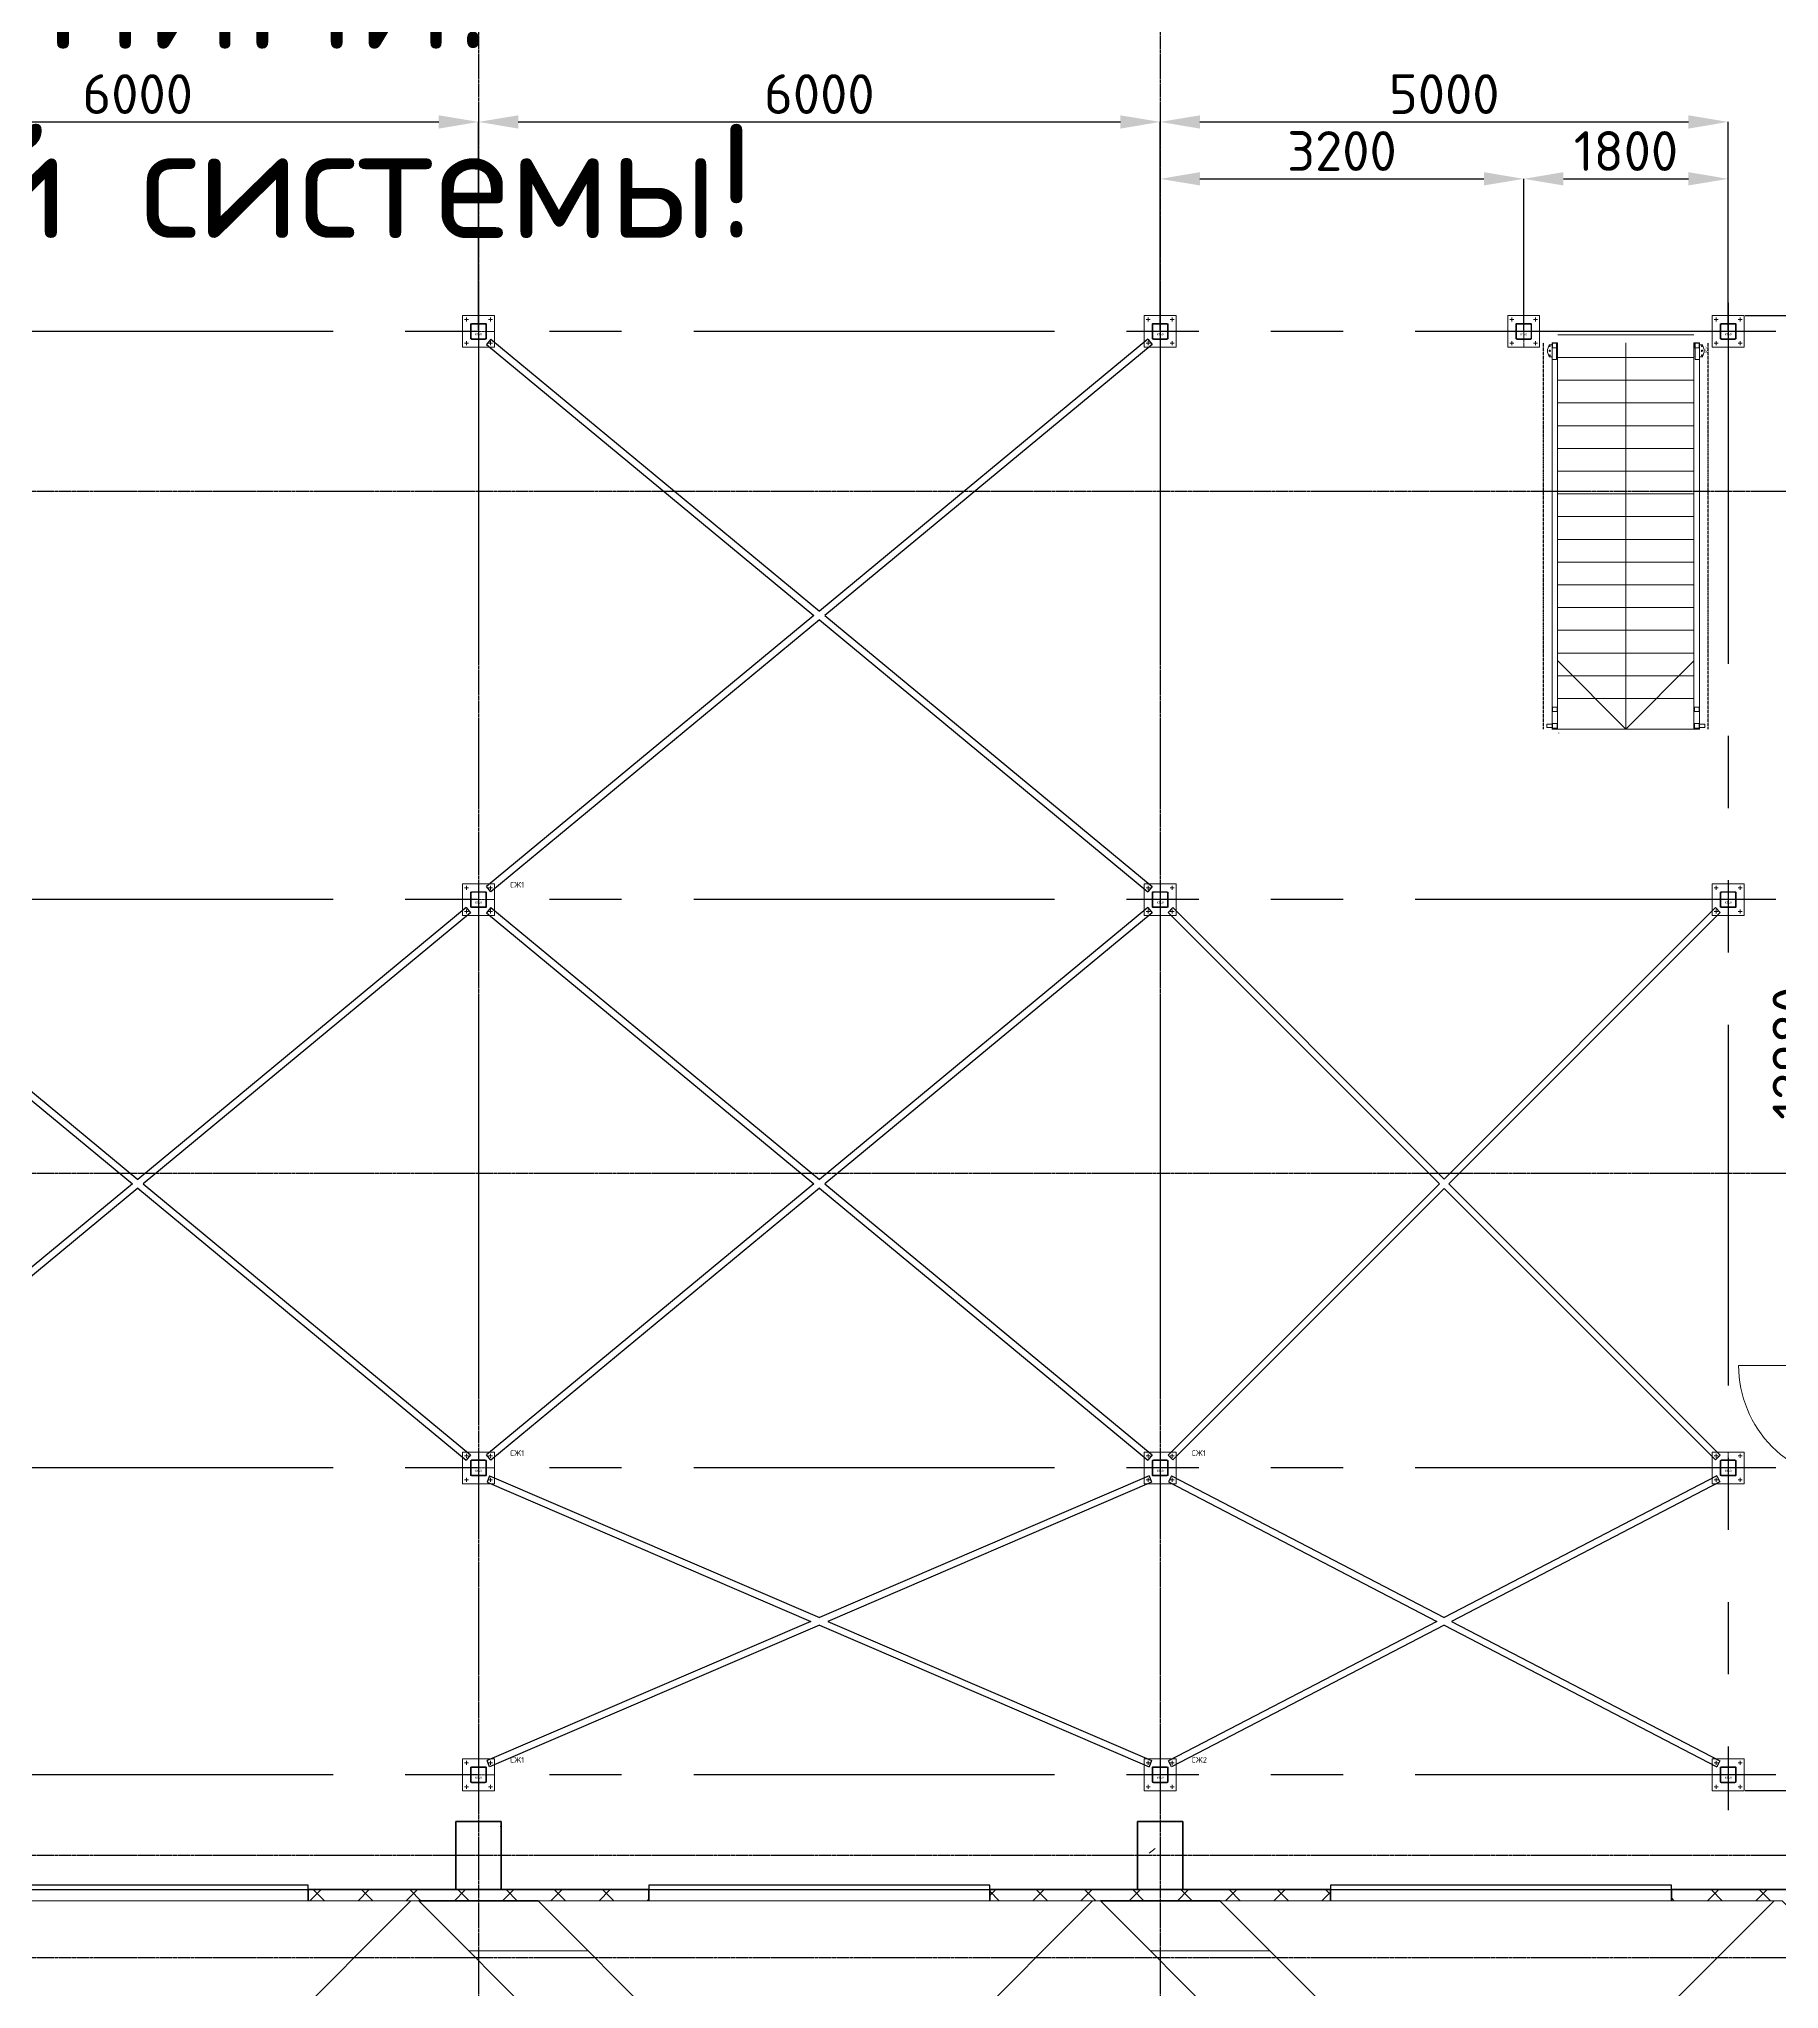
# Model space of a CAD drawing. Header units: millimetres. Extents: x 2140 to 223837, y 2113 to 170313.
# Drawn here: x 90293 to 105609, y 34583 to 51740 of the extents above; entities that cross this region are included whole.
import ezdxf
from ezdxf.enums import TextEntityAlignment as Align

# ---------------------------------------------------------------- set-up
doc = ezdxf.new("R2010")
doc.units = ezdxf.units.MM
for name, pattern in [('ADSK_Штриховая_ш3 п1_5', [4.5, 3, -1.5]), ('DASHDOT_axis', [24, 20, -1.5, 1, -1.5]), ('PHANTOM', [12.7, 6.35, -1.27, 1.27, -1.27, 1.27, -1.27]), ('Линия сетки', [22.225, 12.7, -3.175, 3.175, -3.175])]:
    doc.linetypes.add(name, pattern=pattern)
for name, color, linetype in [('0_ANNOT_Dimensions', 7, 'Continuous'), ('43.СЖ', 152, 'Continuous'), ('Сетка def', 7, 'Continuous'), ('Стены', 7, 'Continuous')]:
    doc.layers.add(name, color=color, linetype=linetype)
for name, color, linetype, lineweight in [('40.Колонны', 7, 'Continuous', 20), ('47.Лестница', 154, 'Continuous', 15), ('A-DOOR', 7, 'Continuous', 18), ('Q-SPCQ', 7, 'Continuous', 18), ('S-COLS', 7, 'Continuous', 18)]:
    doc.layers.add(name, color=color, linetype=linetype, lineweight=lineweight)
doc.styles.add('GOST', font='isocpeur.ttf')
doc.styles.get("Standard").update_dxf_attribs({"font": 'isocpeur.ttf'})
doc.dimstyles.new('100', dxfattribs={"dimtxt": 100, "dimasz": 100, "dimexe": 1, "dimexo": 10, "dimgap": 40, "dimtad": 1, "dimdec": 0, "dimzin": 0, "dimdsep": 46, "dimtxsty": 'Standard', "dimcen": 0.09, "dimadec": 0, "dimazin": 0, "dimtfac": 1, "dimtdec": 0, "dimtofl": 0, "dimtmove": 0, "dimatfit": 3, "dimfxl": 1, "dimtolj": 1, "dimtzin": 0, "dimarcsym": 0})
doc.dimstyles.new('350', dxfattribs={"dimtxt": 350, "dimasz": 350, "dimexe": 1, "dimexo": 10, "dimgap": 70, "dimtad": 1, "dimdec": 0, "dimzin": 0, "dimdsep": 46, "dimtxsty": 'Standard', "dimcen": 0.09, "dimadec": 0, "dimazin": 0, "dimtfac": 1, "dimtdec": 0, "dimtofl": 0, "dimtmove": 0, "dimatfit": 3, "dimfxl": 1, "dimtolj": 1, "dimtzin": 0, "dimarcsym": 0})
doc.dimstyles.new('350 (цвет)', dxfattribs={"dimtxt": 350, "dimasz": 350, "dimexe": 1, "dimexo": 10, "dimgap": -70, "dimtad": 1, "dimdec": 0, "dimzin": 0, "dimdsep": 46, "dimtxsty": 'Standard', "dimcen": 0.09, "dimadec": 0, "dimazin": 0, "dimtfac": 1, "dimtdec": 0, "dimtofl": 0, "dimtmove": 0, "dimatfit": 3, "dimfxl": 1, "dimtfill": 2, "dimtfillclr": 2, "dimtolj": 1, "dimtzin": 0, "dimarcsym": 0})
doc.dimstyles.new('Блоки мезонина', dxfattribs={"dimtxt": 10, "dimasz": 0.18, "dimexe": 0.18, "dimexo": 0.0625, "dimgap": 0.09, "dimtad": 0, "dimdec": 0, "dimzin": 0, "dimdsep": 46, "dimtxsty": 'GOST', "dimblk": 'NONE', "dimcen": 0.09, "dimse1": 1, "dimse2": 1, "dimsd1": 1, "dimsd2": 1, "dimadec": 0, "dimazin": 0, "dimtfac": 1, "dimtdec": 0, "dimtofl": 0, "dimtmove": 0, "dimatfit": 3, "dimldrblk": 'NONE', "dimfxl": 1, "dimtolj": 1, "dimtzin": 0, "dimarcsym": 0})
pattern_1 = [(45, (61770, 82517.75), (-502.894, 502.894), []), (45, (61770, 83279.75), (-502.894, 502.894), [])]

# ---------------------------------------------------------------- blocks, each defined once
blk = doc.blocks.new('Сборный железобетон-Колонна 1 - 600x400-V80-В_АР_ПЭ_01 Этаж')
at = {"layer": 'S-COLS', "lineweight": 9}
h = blk.add_hatch(dxfattribs=at)
h.set_pattern_fill('FP_81', color=256, style=0, pattern_type=2)
h.set_pattern_definition([(320, (48847.8, 30276.9), (-127.512, -1457.472), [152.4, -1676.4]), (265, (48847.8, 30276.9), (1528.454, 281.942), [121.92, -1341.12]), (10.451, (48837.2, 30155.4), (1400.933, -1175.54), [129.52, -1424.72]), (316.184, (49254.2, 30276.9), (-336.34, -2168.63), [228.6, -2514.6]), (6.636, (49226.2, 30096.2), (1979.42, -1899.22), [194.28, -2137.08]), (261.184, (49254.2, 30277), (1979.4, -1899.24), [182.88, -2011.68]), (291, (49152.6, 30073.7), (-818.121, -1212.915), [152.4, -1676.4]), (236, (49152.6, 30073.7), (1473.504, -494.417), [121.92, -1341.12]), (341.451, (49084.4, 29972.6), (655.37, -1707.337), [129.52, -1424.72]), (307.5, (48847.8, 30276.9), (676.4402, -24.7094), [67.056, -1257.808, 67.056, -2640.584]), (307.5, (48847.8, 30276.9), (676.4402, -24.7094), [-1391.92, -1294.384, 67.056, -1279.144]), (277.5, (48847.8, 30276.9), (801.444, -534.558), [67.056, -709.168, 67.056, -1740.408]), (277.5, (48847.8, 30276.9), (801.444, -534.558), [-843.28, -1227.328, 67.056, -446.024]), (237.5, (48847.8, 30730.04), (-45.831, -1084.7275), [67.056, -440.944, 67.056, -3621.024]), (237.5, (48847.8, 30730.04), (-45.831, -1084.7275), [-575.056, -1517.904, 67.056, -2036.064]), (227.5, (48847.8, 30933.2), (203.414, -1185.035), [67.056, -593.344, 67.056, -985.52, -1493.52]), (227.5, (48847.8, 30933.2), (203.414, -1185.035), [-1712.976, 67.056, -1426.464])])
h.paths.add_polyline_path([(-325, 225), (-325, -175), (275, -175), (275, 225)], flags=0)
at = {"layer": 'S-COLS', "lineweight": 40}
for p, q in [((275, 225), (-325, 225)), ((-325, 225), (-325, 215)), ((-325, 215), (-325, -165)), ((275, 215), (275, 225)), ((275, -165), (275, 215)), ((-325, -165), (-325, -175)), ((275, -175), (275, -165)), ((-325, -175), (275, -175))]:
    blk.add_line(p, q, dxfattribs=at)
blk = doc.blocks.new('Сборный железобетон-Колонна 1 - 600x400-V81-В_АР_ПЭ_01 Этаж')
at = {"layer": 'S-COLS', "lineweight": 9}
h = blk.add_hatch(dxfattribs=at)
h.set_pattern_fill('FP_82', color=256, style=0, pattern_type=2)
h.set_pattern_definition([(320, (48847.8, 36276.9), (-127.512, -1457.472), [152.4, -1676.4]), (265, (48847.8, 36276.9), (1528.454, 281.942), [121.92, -1341.12]), (10.451, (48837.2, 36155.4), (1400.933, -1175.54), [129.52, -1424.72]), (316.184, (49254.2, 36276.9), (-336.34, -2168.63), [228.6, -2514.6]), (6.636, (49226.2, 36096.2), (1979.42, -1899.22), [194.28, -2137.08]), (261.184, (49254.2, 36277), (1979.4, -1899.24), [182.88, -2011.68]), (291, (49152.6, 36073.7), (-818.121, -1212.915), [152.4, -1676.4]), (236, (49152.6, 36073.7), (1473.504, -494.417), [121.92, -1341.12]), (341.451, (49084.4, 35972.6), (655.37, -1707.337), [129.52, -1424.72]), (307.5, (48847.8, 36276.9), (676.4402, -24.7094), [67.056, -1257.808, 67.056, -2640.584]), (307.5, (48847.8, 36276.9), (676.4402, -24.7094), [-1391.92, -1294.384, 67.056, -1279.144]), (277.5, (48847.8, 36276.9), (801.444, -534.558), [67.056, -709.168, 67.056, -1740.408]), (277.5, (48847.8, 36276.9), (801.444, -534.558), [-843.28, -1227.328, 67.056, -446.024]), (237.5, (48847.8, 36730.04), (-45.831, -1084.7275), [67.056, -440.944, 67.056, -3621.024]), (237.5, (48847.8, 36730.04), (-45.831, -1084.7275), [-575.056, -1517.904, 67.056, -2036.064]), (227.5, (48847.8, 36933.2), (203.414, -1185.035), [67.056, -593.344, 67.056, -985.52, -1493.52]), (227.5, (48847.8, 36933.2), (203.414, -1185.035), [-1712.976, 67.056, -1426.464])])
h.paths.add_polyline_path([(-325, -165), (-325, -175), (275, -175), (275, 225), (-325, 225), (-325, -142)], flags=0)
at = {"layer": 'S-COLS', "lineweight": 40}
for p, q in [((275, 225), (-325, 225)), ((-325, 225), (-325, 215)), ((-325, 215), (-325, -165)), ((275, 215), (275, 225)), ((275, -165), (275, 215)), ((-325, -165), (-325, -175)), ((275, -175), (275, -165)), ((-325, -175), (275, -175))]:
    blk.add_line(p, q, dxfattribs=at)
blk = doc.blocks.new('Дверь-Подъемная-Сборная - Ворота 3000х3000-589484-В_АР_ПЭ_01 Этаж')
at = {"layer": 'A-DOOR', "lineweight": 30}
for p, q in [((1500, -50), (-1500, -50)), ((-1500, -50), (-1500, -90)), ((-1500, -90), (1500, -90)), ((1500, -90), (1500, -50))]:
    blk.add_line(p, q, dxfattribs=at)
blk = doc.blocks.new('Наружная дверь 1-Навесная - 24698-81 - ДН21-10АЛ ГОСТ 24698-81-555615-В_АР_ПЭ_01 Этаж')
at = {"layer": 'A-DOOR'}
blk.add_line((-495, -50), (-495, -1060), dxfattribs=at)
blk.add_arc((-495, -50), 1010, 270, 360, dxfattribs=at)
blk = doc.blocks.new('Доклевеллер 45 градусов - Доклевеллер 45 градусов-601978-В_АР_ПЭ_01 Этаж')
at = {"layer": 'Q-SPCQ', "lineweight": 9}
for p, q in [((2404, 0), (2475, 0)), ((3995, -1520), (2475, 0)), ((-2475, 0), (2404, 0)), ((-2475, 0), (-35, -2440)), ((-2404, -75), (-2404, -71)), ((-2400, -75), (-2404, -75)), ((2404, 0), (-35, -2440)), ((-35, -2440), (2404, 0)), ((1520, -3995), (3995, -1520)), ((3995, -1520), (1520, -3995)), ((1534, -4009), (4009, -1534)), ((4009, -1534), (1534, -4009)), ((4009, -1534), (3995, -1520)), ((4264, -1789), (4009, -1534)), ((4264, -1789), (1789, -4264)), ((1789, -4264), (4264, -1789)), ((4278, -1803), (1803, -4278)), ((4264, -1789), (4278, -1803)), ((1520, -3995), (-35, -2440)), ((1534, -4009), (1520, -3995)), ((1789, -4264), (1534, -4009)), ((1789, -4264), (1803, -4278))]:
    blk.add_line(p, q, dxfattribs=at)
blk = doc.blocks.new('Помещение')
at = {"lineweight": 9}
h = blk.add_hatch(dxfattribs=at)
h.set_pattern_fill('FP_99', color=256, style=0, pattern_type=2)
h.set_pattern_definition([(45, (61770, 82517.75), (-212.132, 212.132), []), (135, (61770, 82517.75), (-212.132, -212.132), [])])
h.paths.add_polyline_path([(99521.9036, 33246.9347), (99521.9036, 33342.9347), (96521.9036, 33342.9347), (96521.9036, 33246.9347), (98798.8066, 33246.9347)], flags=0)
h.paths.add_polyline_path([(110223.9036, 33246.9347), (110221.9036, 33342.9347), (102521.9036, 33342.9347), (102521.9036, 33246.9347), (110221.9036, 33246.9347)], flags=0)
h.paths.add_polyline_path([(74351.9036, 33246.9347), (74351.9036, 33342.9347), (73691.9036, 33342.9347), (73691.9036, 33246.9347), (74309.3584, 33246.9347)], flags=0)
h.paths.add_polyline_path([(70751.9036, 33246.9347), (71291.9036, 33246.9347), (71291.9036, 33342.9347), (70751.9036, 33342.9347)], flags=0)
h.paths.add_polyline_path([(79937.5379, 33246.9347), (81521.9036, 33246.9347), (81521.9036, 33342.9347), (79691.9036, 33342.9347), (79691.9036, 33246.9347)], flags=0)
h.paths.add_polyline_path([(86431.5911, 33246.9347), (87521.9036, 33246.9347), (87521.9036, 33342.9347), (84521.9036, 33342.9347), (84521.9036, 33246.9347)], flags=0)
h.paths.add_polyline_path([(90521.9036, 33246.9347), (93521.9036, 33246.9347), (93521.9036, 33342.9347), (90521.9036, 33342.9347)], flags=0)
h.paths.add_polyline_path([(76751.9036, 33246.9347), (77291.9036, 33246.9347), (77291.9036, 33342.9347), (76751.9036, 33342.9347), (76751.9036, 33270.7595)], flags=0)
h.paths.add_polyline_path([(61691.9036, 33246.9347), (62351.9036, 33246.9347), (62351.9036, 33342.9347), (61691.9036, 33342.9347), (61691.9036, 33270.7595)], flags=0)
h.paths.add_polyline_path([(65291.9036, 33246.9347), (65291.9036, 33342.9347), (64751.9036, 33342.9347), (64751.9036, 33246.9347), (65217.6839, 33246.9347)], flags=0)
h.paths.add_polyline_path([(59291.9036, 33246.9347), (59291.9036, 33342.9347), (58751.9036, 33342.9347), (58751.9036, 33246.9347), (59156.5676, 33246.9347)], flags=0)
h.paths.add_polyline_path([(46751.9036, 33246.9347), (47291.9036, 33246.9347), (47291.9036, 33342.9347), (46751.9036, 33342.9347), (46751.9036, 33270.7595)], flags=0)
h.paths.add_polyline_path([(56351.9036, 33246.9347), (56351.9036, 33342.9347), (55691.9036, 33342.9347), (55693.0725, 33246.9347), (56126.0094, 33246.9347)], flags=0)
h.paths.add_polyline_path([(67691.9036, 33246.9347), (68351.9036, 33246.9347), (68351.9036, 33342.9347), (67691.9036, 33342.9347), (67691.9036, 33270.7595)], flags=0)
h.paths.add_polyline_path([(52751.9036, 33246.9347), (53291.9036, 33246.9347), (53291.9036, 33342.9347), (52751.9036, 33342.9347), (52751.9036, 33270.7595)], flags=0)
h.paths.add_polyline_path([(49691.9036, 33246.9347), (50351.9036, 33246.9347), (50351.9036, 33342.9347), (49691.9036, 33342.9347), (49691.9036, 33270.7595)], flags=0)
h.paths.add_polyline_path([(31015.6702, 33246.9347), (32351.9036, 33246.9347), (32351.9036, 33342.9347), (29331.9036, 33342.9347), (29331.9036, 33246.9347)], flags=0)
h.paths.add_polyline_path([(38351.9036, 33246.9347), (38351.9036, 33342.9347), (37691.9036, 33342.9347), (37691.9036, 33246.9347), (37942.6603, 33246.9347)], flags=0)
h.paths.add_polyline_path([(34751.9036, 33246.9347), (35291.9036, 33246.9347), (35291.9036, 33342.9347), (34751.9036, 33342.9347), (34751.9036, 33270.7595)], flags=0)
h.paths.add_polyline_path([(44003.7767, 33246.9347), (44351.9036, 33246.9347), (44351.9036, 33342.9347), (43691.9036, 33342.9347), (43691.9036, 33246.9347)], flags=0)
h.paths.add_polyline_path([(41291.9036, 33246.9347), (41291.9036, 33342.9347), (40751.9036, 33342.9347), (40751.9036, 33246.9347), (40973.2185, 33246.9347)], flags=0)
h.paths.add_polyline_path([(28321.9036, 33246.9347), (28321.9036, 33342.9347), (15171.9036, 33342.9347), (15171.9036, 33246.9347), (27552.1752, 33246.9347)], flags=0)
h.paths.add_polyline_path([(14171.9036, 33246.9347), (14171.9036, 33342.9347), (13819.9036, 33342.9347), (13821.9036, 33246.9347)], flags=0)
h = blk.add_hatch(dxfattribs=at)
h.set_pattern_fill('FP_98', color=256, style=0, pattern_type=2)
h.set_pattern_definition(pattern_1)
h.paths.add_polyline_path([(110221.9036, 33342.9347), (110221.9036, 33344.9347), (110211.9036, 33342.9347)], flags=0)
h.paths.add_polyline_path([(93521.9036, 33342.9347), (93521.9036, 33344.9347), (93358.5812, 33342.9347)], flags=0)
h.paths.add_polyline_path([(59291.9036, 33342.9347), (59291.9036, 33344.9347), (58751.9036, 33342.9347)], flags=0)
h.paths.add_polyline_path([(71291.9036, 33342.9347), (71291.9036, 33344.9347), (70845.8634, 33342.9347)], flags=0)
h.paths.add_polyline_path([(41291.9036, 33342.9347), (41291.9036, 33344.9347), (40751.9036, 33342.9347)], flags=0)
h.paths.add_polyline_path([(32351.9036, 33342.9347), (32351.9036, 33344.9347), (31881.544, 33342.9347)], flags=0)
h.paths.add_polyline_path([(31721.9036, 33342.9347), (31721.9036, 33344.9347), (31015.6702, 33342.9347)], flags=0)
h.paths.add_polyline_path([(14171.9036, 33342.9347), (14171.9036, 33344.9347), (13821.9036, 33342.9347)], flags=0)
h = blk.add_hatch(dxfattribs=at)
h.set_pattern_fill('FP_98', color=256, style=0, pattern_type=2)
h.set_pattern_definition(pattern_1)
h.paths.add_polyline_path([(110221.9036, 33244.9347), (110221.9036, 33246.9347), (107212.5615, 33244.9347)], flags=0)
h.paths.add_polyline_path([(98549.0299, 33244.9347), (98547.0299, 33246.9347), (98547.0299, 33244.9347)], flags=0)
h.paths.add_polyline_path([(74351.9036, 33244.9347), (74351.9036, 33246.9347), (74309.3584, 33244.9347)], flags=0)
h.paths.add_polyline_path([(77291.9036, 33244.9347), (77291.9036, 33246.9347), (76906.9797, 33244.9347)], flags=0)
h.paths.add_polyline_path([(65291.9036, 33244.9347), (65291.9036, 33246.9347), (65217.6839, 33244.9347)], flags=0)
h.paths.add_polyline_path([(62351.9036, 33244.9347), (62351.9036, 33246.9347), (62187.1257, 33244.9347)], flags=0)
h.paths.add_polyline_path([(35291.9036, 33244.9347), (35291.9036, 33246.9347), (34912.1022, 33244.9347)], flags=0)
h.paths.add_polyline_path([(38351.9036, 33244.9347), (38351.9036, 33246.9347), (37942.6603, 33244.9347)], flags=0)
h.paths.add_polyline_path([(32351.9036, 33244.9347), (32351.9036, 33246.9347), (32314.4809, 33244.9347)], flags=0)
h.paths.add_polyline_path([(28321.9036, 33244.9347), (28321.9036, 33246.9347), (27552.1752, 33244.9347)], flags=0)
at = {"color": 9, "linetype": 'Линия сетки', "true_color": 0xc7c8ca}
for p, q in [((92021.9036, 162172.4828), (92021.9036, 22887.2413)), ((98021.9036, 162172.4828), (98021.9036, 22887.2413)), ((113992.9741, 45644.9347), (7061.0864, 45644.9347)), ((113992.9741, 39644.9347), (7061.0864, 39644.9347)), ((113992.9741, 33644.9347), (9601.0864, 33644.9347)), ((113992.9741, 32744.9347), (7061.0864, 32744.9347))]:
    blk.add_line(p, q, dxfattribs=at)
at = {"lineweight": 40}
for p, q in [((91821.9036, 33344.9347), (90521.9036, 33344.9347)), ((90521.9036, 33344.9347), (90521.9036, 33244.9347)), ((93521.9036, 33344.9347), (92221.9036, 33344.9347)), ((93521.9036, 33244.9347), (93521.9036, 33344.9347)), ((97821.9036, 33344.9347), (96521.9036, 33344.9347)), ((96521.9036, 33344.9347), (96521.9036, 33244.9347)), ((99521.9036, 33344.9347), (98221.9036, 33344.9347)), ((99521.9036, 33246.9347), (99521.9036, 33344.9347)), ((103821.9036, 33344.9347), (102521.9036, 33344.9347)), ((102521.9036, 33344.9347), (102521.9036, 33246.9347)), ((91496.7774, 33244.9347), (92547.0299, 33244.9347)), ((97496.7774, 33244.9347), (98549.0299, 33244.9347))]:
    blk.add_line(p, q, dxfattribs=at)
at = {"lineweight": 18}
for p, q in [((90521.9036, 33342.9347), (93521.9036, 33342.9347)), ((96521.9036, 33342.9347), (99521.9036, 33342.9347)), ((102521.9036, 33342.9347), (104125.9036, 33342.9347)), ((90521.9036, 33246.9347), (93521.9036, 33246.9347)), ((96521.9036, 33246.9347), (98547.0299, 33246.9347))]:
    blk.add_line(p, q, dxfattribs=at)
at = {"color": 7, "linetype": 'ADSK_Штриховая_ш3 п1_5', "lineweight": 18}
for p, q in [((92987.0299, 32804.9347), (91936.7774, 32804.9347)), ((98989.0299, 32804.9347), (97936.7774, 32804.9347))]:
    blk.add_line(p, q, dxfattribs=at)
for name, p, rotation in [('Наружная дверь 1-Навесная - 24698-81 - ДН21-10АЛ ГОСТ 24698-81-555615-В_АР_ПЭ_01 Этаж', (104173.9036, 37459.9347), 269.9999999999999), ('Сборный железобетон-Колонна 1 - 600x400-V80-В_АР_ПЭ_01 Этаж', (92046.9036, 33669.9347), 90.0000000000002), ('Сборный железобетон-Колонна 1 - 600x400-V81-В_АР_ПЭ_01 Этаж', (98046.9036, 33669.9347), 90.0000000000002), ('Дверь-Подъемная-Сборная - Ворота 3000х3000-589484-В_АР_ПЭ_01 Этаж', (89021.9036, 33294.9347), 180), ('Дверь-Подъемная-Сборная - Ворота 3000х3000-589484-В_АР_ПЭ_01 Этаж', (95021.9036, 33294.9347), 180), ('Дверь-Подъемная-Сборная - Ворота 3000х3000-589484-В_АР_ПЭ_01 Этаж', (101021.9036, 33294.9347), 180)]:
    blk.add_blockref(name, p, dxfattribs=dict(rotation=rotation))
for p in [(89021.9036, 33244.9347), (95021.9036, 33244.9347), (101021.9036, 33246.9347)]:
    blk.add_blockref('Доклевеллер 45 градусов - Доклевеллер 45 градусов-601978-В_АР_ПЭ_01 Этаж', p)
blk = doc.blocks.new('*D1709')
at = {"layer": '0_ANNOT_Dimensions', "color": 0, "lineweight": -2, "transparency": 16777216}
for p, q in [((69900, 12760), (69900, 14594)), ((70250, 14593), (75550, 14593)), ((75900, 12760), (75900, 14594))]:
    blk.add_line(p, q, dxfattribs=at)
at = {"layer": '0_ANNOT_Dimensions', "color": 0, "transparency": 16777216}
for points in [[(70250, 14651), (70250, 14534), (69900, 14593)], [(75550, 14651), (75550, 14534), (75900, 14593)]]:
    blk.add_solid(points, dxfattribs=at)
at = {"layer": 'Defpoints', "color": 0, "transparency": 16777216}
for p in [(75900, 14593), (69900, 12750), (75900, 12750)]:
    blk.add_point(p, dxfattribs=at)
at = {"layer": '0_ANNOT_Dimensions', "color": 0, "transparency": 16777216, "insert": (72900, 14838), "char_height": 350, "attachment_point": 5}
blk.add_mtext('\\A1;6000', dxfattribs=at)
blk = doc.blocks.new('*U1683')
at = {"color": 1, "linetype": 'DASHDOT_axis'}
for p, q in [((-140, 0), (140, 0)), ((-122.5, 105), (-87.5, 105)), ((-105, 122.5), (-105, 87.5)), ((0, 140), (0, -140)), ((122.5, 105), (87.5, 105)), ((105, 122.5), (105, 87.5)), ((-122.5, -105), (-87.5, -105)), ((-105, -122.5), (-105, -87.5)), ((122.5, -105), (87.5, -105)), ((105, -122.5), (105, -87.5))]:
    blk.add_line(p, q, dxfattribs=at)
at = {"color": 0}
blk.add_lwpolyline([(-140, 140), (140, 140), (140, -140), (-140, -140)], close=True, dxfattribs=at)
for points in [[(-58.8, -70), (58.8, -70, 0.4142136), (70, -58.8), (70, 58.8, 0.4142136), (58.8, 70), (-58.8, 70, 0.4142136), (-70, 58.8), (-70, -58.8, 0.4142136)], [(-58.8, -64.4), (58.8, -64.4, 0.4142136), (64.4, -58.8), (64.4, 58.8, 0.4142136), (58.8, 64.4), (-58.8, 64.4, 0.4142136), (-64.4, 58.8), (-64.4, -58.8, 0.4142136)]]:
    blk.add_lwpolyline(points, format="xyb", close=True, dxfattribs=at)
at = {"layer": 'Defpoints', "color": 5}
blk.add_attdef('ККК', text='', height=20, dxfattribs=at).set_placement((0, -35.3), align=Align.CENTER)
blk = doc.blocks.new('*D1702')
at = {"layer": '0_ANNOT_Dimensions', "color": 0, "lineweight": -2, "transparency": 16777216}
for p, q in [((75900, 12760), (75900, 14594)), ((76250, 14593), (81550, 14593)), ((81900, 12760), (81900, 14594))]:
    blk.add_line(p, q, dxfattribs=at)
at = {"layer": '0_ANNOT_Dimensions', "color": 0, "transparency": 16777216}
for points in [[(76250, 14651), (76250, 14534), (75900, 14593)], [(81550, 14651), (81550, 14534), (81900, 14593)]]:
    blk.add_solid(points, dxfattribs=at)
at = {"layer": 'Defpoints', "color": 0, "transparency": 16777216}
for p in [(81900, 14593), (75900, 12750), (81900, 12750)]:
    blk.add_point(p, dxfattribs=at)
at = {"layer": '0_ANNOT_Dimensions', "color": 0, "transparency": 16777216, "insert": (78900, 14838), "char_height": 350, "attachment_point": 5}
blk.add_mtext('\\A1;6000', dxfattribs=at)
blk = doc.blocks.new('*D1703')
at = {"layer": '0_ANNOT_Dimensions', "color": 0, "lineweight": -2, "transparency": 16777216}
for p, q in [((81900, 12760), (81900, 14594)), ((82250, 14593), (86550, 14593)), ((86900, 12760), (86900, 14594))]:
    blk.add_line(p, q, dxfattribs=at)
at = {"layer": '0_ANNOT_Dimensions', "color": 0, "transparency": 16777216}
for points in [[(82250, 14651), (82250, 14534), (81900, 14593)], [(86550, 14651), (86550, 14534), (86900, 14593)]]:
    blk.add_solid(points, dxfattribs=at)
at = {"layer": 'Defpoints', "color": 0, "transparency": 16777216}
for p in [(86900, 14593), (81900, 12750), (86900, 12750)]:
    blk.add_point(p, dxfattribs=at)
at = {"layer": '0_ANNOT_Dimensions', "color": 0, "transparency": 16777216, "insert": (84400, 14838), "char_height": 350, "attachment_point": 5}
blk.add_mtext('\\A1;5000', dxfattribs=at)
blk = doc.blocks.new('*U1684')
at = {"color": 0}
for p, q in [((4, 4826), (-35, 4780)), ((4, 4826), (2895, 2434)), ((5787, 4826), (2895, 2434)), ((5787, 4826), (5825, 4780)), ((-35, 4780), (2848, 2395)), ((5825, 4780), (2942, 2395)), ((2848, 2395), (-35, 10)), ((2895, 2356), (4, -36)), ((2895, 2356), (5787, -36)), ((2942, 2395), (5825, 10)), ((4, -36), (-35, 10)), ((5825, 10), (5787, -36))]:
    blk.add_line(p, q, dxfattribs=at)
at = {"style": 'GOST'}
blk.add_attdef('СЖ', (173, 0), '', height=50, dxfattribs=at)
blk = doc.blocks.new('*U1690')
at = {"color": 0}
for p, q in [((-4, 2526), (-32, 2473)), ((-32, 2473), (2330, 1245)), ((-4, 2526), (2395, 1279)), ((4794, 2526), (2395, 1279)), ((4822, 2473), (2460, 1245)), ((4794, 2526), (4822, 2473)), ((2330, 1245), (-32, 17)), ((2395, 1211), (-4, -36)), ((2395, 1211), (4794, -36)), ((2460, 1245), (4822, 17)), ((-4, -36), (-32, 17)), ((4822, 17), (4794, -36))]:
    blk.add_line(p, q, dxfattribs=at)
at = {"style": 'GOST'}
blk.add_attdef('СЖ', (173, 0), '', height=50, dxfattribs=at)
blk = doc.blocks.new('*U1685')
at = {"color": 0}
for p, q in [((4, 4826), (-35, 4780)), ((4, 4826), (2895, 2434)), ((5787, 4826), (2895, 2434)), ((5787, 4826), (5825, 4780)), ((-35, 4780), (2848, 2395)), ((5825, 4780), (2942, 2395)), ((2848, 2395), (-35, 10)), ((2895, 2356), (4, -36)), ((2895, 2356), (5787, -36)), ((2942, 2395), (5825, 10)), ((4, -36), (-35, 10)), ((5825, 10), (5787, -36))]:
    blk.add_line(p, q, dxfattribs=at)
at = {"style": 'GOST'}
blk.add_attdef('СЖ', (173, 0), '', height=50, dxfattribs=at)
blk = doc.blocks.new('*U1689')
at = {"color": 0}
for p, q in [((7, 4825), (-35, 4783)), ((7, 4825), (2395, 2437)), ((4783, 4825), (2395, 2437)), ((4783, 4825), (4825, 4783)), ((-35, 4783), (2353, 2395)), ((4825, 4783), (2437, 2395)), ((2353, 2395), (-35, 7)), ((2395, 2353), (7, -35)), ((2395, 2353), (4783, -35)), ((2437, 2395), (4825, 7)), ((7, -35), (-35, 7)), ((4825, 7), (4783, -35))]:
    blk.add_line(p, q, dxfattribs=at)
at = {"style": 'GOST'}
blk.add_attdef('СЖ', (173, 0), '', height=50, dxfattribs=at)
blk = doc.blocks.new('*D1711')
at = {"layer": '0_ANNOT_Dimensions', "color": 0, "lineweight": -2, "transparency": 16777216}
for p, q in [((85100, 12760), (85100, 14093)), ((85450, 14092), (86550, 14092)), ((86900, 12760), (86900, 14093))]:
    blk.add_line(p, q, dxfattribs=at)
at = {"layer": '0_ANNOT_Dimensions', "color": 0, "transparency": 16777216}
for points in [[(85450, 14151), (85450, 14034), (85100, 14092)], [(86550, 14151), (86550, 14034), (86900, 14092)]]:
    blk.add_solid(points, dxfattribs=at)
at = {"layer": 'Defpoints', "color": 0, "transparency": 16777216}
for p in [(86900, 14092), (85100, 12750), (86900, 12750)]:
    blk.add_point(p, dxfattribs=at)
at = {"layer": '0_ANNOT_Dimensions', "color": 0, "transparency": 16777216, "insert": (86000, 14337), "char_height": 350, "attachment_point": 5}
blk.add_mtext('\\A1;1800', dxfattribs=at)
blk = doc.blocks.new('*D1713')
at = {"layer": '0_ANNOT_Dimensions', "color": 0, "lineweight": -2, "transparency": 16777216}
for p, q in [((81900, 12760), (81900, 14093)), ((82250, 14092), (84750, 14092)), ((85100, 12760), (85100, 14093))]:
    blk.add_line(p, q, dxfattribs=at)
at = {"layer": '0_ANNOT_Dimensions', "color": 0, "transparency": 16777216}
for points in [[(82250, 14151), (82250, 14034), (81900, 14092)], [(84750, 14151), (84750, 14034), (85100, 14092)]]:
    blk.add_solid(points, dxfattribs=at)
at = {"layer": 'Defpoints', "color": 0, "transparency": 16777216}
for p in [(85100, 14092), (81900, 12750), (85100, 12750)]:
    blk.add_point(p, dxfattribs=at)
at = {"layer": '0_ANNOT_Dimensions', "color": 0, "transparency": 16777216, "insert": (83500, 14337), "char_height": 350, "attachment_point": 5}
blk.add_mtext('\\A1;3200', dxfattribs=at)
blk = doc.blocks.new('*U1688')
at = {"color": 0}
for p, q in [((-7, 2526), (-30, 2470)), ((-30, 2470), (2819, 1245)), ((-7, 2526), (2895, 1278)), ((5797, 2526), (2895, 1278)), ((5820, 2470), (2971, 1245)), ((5797, 2526), (5820, 2470)), ((2819, 1245), (-30, 20)), ((2895, 1212), (-7, -35)), ((2895, 1212), (5797, -35)), ((2971, 1245), (5820, 20)), ((-7, -35), (-30, 20)), ((5820, 20), (5797, -35))]:
    blk.add_line(p, q, dxfattribs=at)
at = {"style": 'GOST'}
blk.add_attdef('СЖ', (173, 0), '', height=50, dxfattribs=at)
blk = doc.blocks.new('*D1643')
at = {"layer": 'Defpoints', "color": 0, "transparency": 16777216}
for p in [(-600, 0), (600, 36), (600, 0)]:
    blk.add_point(p, dxfattribs=at)
at = {"layer": 'Defpoints', "color": 0, "transparency": 16777216, "insert": (588, 36), "char_height": 10, "attachment_point": 5, "style": 'GOST'}
blk.add_mtext('\\A1;1200', dxfattribs=at)
blk = doc.blocks.new('_None')
blk = doc.blocks.new('*D1652')
at = {"layer": 'Defpoints', "color": 0, "transparency": 16777216}
for p in [(-650, 0), (-698, -3400), (-650, -3400)]:
    blk.add_point(p, dxfattribs=at)
at = {"color": 0, "transparency": 16777216, "insert": (-708, -3340), "char_height": 20, "attachment_point": 5, "rotation": 90}
blk.add_mtext('\\A1;3400', dxfattribs=at)
blk = doc.blocks.new('*U1680')
at = {"color": 142}
blk.add_lwpolyline([(0, 0), (40, 0), (40, 148), (0, 148), (0, 130, -0.414214), (-5, 125), (-21, 125, 0.319979), (-26, 121), (-40, 82, 0.083206), (-40, 80), (-40, 62, 0.083206), (-40, 60), (-26, 21, 0.319979), (-21, 18), (-5, 18, -0.414214), (0, 13)], format="xyb", close=True, dxfattribs=at)
at = {"color": 0}
for centre, radius in [((-20, 71), 6), ((-20, 111), 3.5), ((-20, 31), 3.5)]:
    blk.add_circle(centre, radius, dxfattribs=at)
blk = doc.blocks.new('*D1719')
at = {"layer": '0_ANNOT_Dimensions', "color": 0, "lineweight": -2, "transparency": 16777216}
for p, q in [((105312, 49308), (105974, 49308)), ((105973, 36678), (105973, 48958)), ((105312, 36328), (105974, 36328))]:
    blk.add_line(p, q, dxfattribs=at)
at = {"layer": '0_ANNOT_Dimensions', "color": 0, "transparency": 16777216}
for points in [[(105915, 48958), (106031, 48958), (105973, 49308)], [(105915, 36678), (106031, 36678), (105973, 36328)]]:
    blk.add_solid(points, dxfattribs=at)
at = {"layer": 'Defpoints', "color": 0, "transparency": 16777216}
for p in [(105302, 49308), (105973, 49308), (105302, 36328)]:
    blk.add_point(p, dxfattribs=at)
at = {"layer": '0_ANNOT_Dimensions', "color": 0, "transparency": 16777216, "insert": (105728, 42818), "char_height": 350, "attachment_point": 5, "rotation": 90}
blk.add_mtext('\\A1;12980', dxfattribs=at)
blk = doc.blocks.new('*D1716')
at = {"layer": '0_ANNOT_Dimensions', "color": 0, "lineweight": -2, "transparency": 16777216}
for p, q in [((105067, 55473), (105974, 55473)), ((105973, 49658), (105973, 55123)), ((105903, 52880), (105413, 52880)), ((105413, 52880), (105413, 51900)), ((105903, 51900), (105903, 52880)), ((105413, 51900), (105903, 51900)), ((105312, 49308), (105974, 49308))]:
    blk.add_line(p, q, dxfattribs=at)
at = {"layer": '0_ANNOT_Dimensions', "color": 0, "transparency": 16777216}
for points in [[(105915, 55123), (106031, 55123), (105973, 55473)], [(105915, 49658), (106031, 49658), (105973, 49308)]]:
    blk.add_solid(points, dxfattribs=at)
at = {"layer": 'Defpoints', "color": 0, "transparency": 16777216}
for p in [(105057, 55473), (105973, 55473), (105302, 49308)]:
    blk.add_point(p, dxfattribs=at)
at = {"layer": '0_ANNOT_Dimensions', "color": 0, "transparency": 16777216, "insert": (105658, 52390), "char_height": 350, "attachment_point": 5, "rotation": 90, "bg_fill": 1, "box_fill_scale": 1.1, "bg_fill_color": 2, "bg_fill_transparency": 0}
blk.add_mtext('\\A1;6165', dxfattribs=at)
blk = doc.blocks.new('МК2 Сетка колонн и осей')
at = {"color": 9, "linetype": 'PHANTOM', "ltscale": 500, "true_color": 0xc7c8ca}
for p, q in [((75900, 13000), (75900, -260)), ((81900, 13000), (81900, -260)), ((86900, 13000), (86900, -260)), ((87320, 12750), (-477.4, 12750)), ((87320, 7750), (-477.4, 7750)), ((87320, 2750), (-477.4, 2750)), ((87320, 50), (-477.4, 50))]:
    blk.add_line(p, q, dxfattribs=at)
at = {"layer": '40.Колонны'}
for p in [(75900, 12750), (81900, 12750), (85100, 12750), (86900, 12750), (75900, 7750), (81900, 7750), (86900, 7750), (75900, 2750), (81900, 2750), (86900, 2750), (75900, 50), (81900, 50), (86900, 50)]:
    blk.add_blockref('*U1683', p, dxfattribs=at).add_auto_attribs({'ККК': 'К140'})
at = {"layer": '43.СЖ', "color": 0}
for name, p, values in [('*U1684', (76005, 7855), {'СЖ': 'СЖ1'}), ('*U1685', (70005, 2855), {'СЖ': 'СЖ1'}), ('*U1685', (76005, 2855), {'СЖ': 'СЖ1'}), ('*U1689', (82005, 2855), {'СЖ': 'СЖ1'}), ('*U1688', (76005, 155), {'СЖ': 'СЖ1'}), ('*U1690', (82005, 155), {'СЖ': 'СЖ2'})]:
    blk.add_blockref(name, p, dxfattribs=at).add_auto_attribs(values)
at = {"layer": '0_ANNOT_Dimensions'}
for base, p1, p2, picture, middle in [((75900, 14592.8), (69900, 12750), (75900, 12750), '*D1709', (72900, 14837.8)), ((81900, 14592.8), (75900, 12750), (81900, 12750), '*D1702', (78900, 14837.8)), ((86900, 14592.8), (81900, 12750), (86900, 12750), '*D1703', (84400, 14837.8)), ((85100, 14092.4), (81900, 12750), (85100, 12750), '*D1713', (83500, 14337.4)), ((86900, 14092.4), (85100, 12750), (86900, 12750), '*D1711', (86000, 14337.4))]:
    dim = blk.add_linear_dim(base=base, p1=p1, p2=p2, dimstyle='350', dxfattribs=at)
    dim.commit()
    dim.dimension.update_dxf_attribs({"geometry": picture, "text_midpoint": middle})
blk = doc.blocks.new('*U1651')
at = {"color": 0}
for p, q in [((-649.5, -3400), (-649.5, 0)), ((649.5, 0), (-649.5, 0)), ((-600, -3400), (-600, 0)), ((0, 0), (-600, -600)), ((0, 0), (0, -3400)), ((0, 0), (598.1, -600)), ((600, 0), (600, -3400)), ((649.5, 0), (649.5, -3400)), ((598.1, -270), (-600, -270)), ((598.1, -470), (-600, -470)), ((598.1, -470), (-600, -470)), ((598.1, -670), (-600, -670)), ((598.1, -670), (-600, -670)), ((598.1, -870), (-600, -870)), ((598.1, -1070), (-600, -1070)), ((598.1, -1270), (-600, -1270)), ((598.1, -1470), (-600, -1470)), ((598.1, -1670), (-600, -1670)), ((598.1, -1870), (-600, -1870)), ((598.1, -2070), (-600, -2070)), ((598.1, -2270), (-600, -2270)), ((598.1, -2470), (-600, -2470)), ((598.1, -2670), (-600, -2670)), ((598.1, -2870), (-600, -2870)), ((598.1, -3070), (-600, -3070)), ((-600, -3400), (-649.5, -3400)), ((598.1, -3270), (-600, -3270)), ((649.5, -3400), (600, -3400)), ((598.1, -3470), (-600, -3470))]:
    blk.add_line(p, q, dxfattribs=at)
for points in [[(-644.5, -44), (-694.5, -44), (-694.5, -16), (-644.5, -16)], [(644.5, -44), (694.5, -44), (694.5, -16), (644.5, -16)], [(-644.5, -3395), (-604.5, -3395), (-604.5, -3355), (-644.5, -3355)], [(644.5, -3395), (604.5, -3395), (604.5, -3355), (644.5, -3355)]]:
    blk.add_lwpolyline(points, close=True)
at = {"lineweight": 5}
for points in [[(-644.5, -50), (-604.5, -50), (-604.5, -10), (-644.5, -10)], [(-644.5, -195), (-604.5, -195), (-604.5, -155), (-644.5, -155)], [(644.5, -50), (604.5, -50), (604.5, -10), (644.5, -10)], [(644.5, -195), (604.5, -195), (604.5, -155), (644.5, -155)]]:
    blk.add_lwpolyline(points, close=True, dxfattribs=at)
at = {"layer": 'Defpoints', "linetype": 'PHANTOM'}
for p, q in [((-724.5, 0), (-724.5, -3400)), ((724.5, 0), (724.5, -3400))]:
    blk.add_line(p, q, dxfattribs=at)
at = {"color": 0}
blk.add_blockref('*U1680', (-649.5, -3400), dxfattribs=at)
at = {"color": 0, "xscale": -1, "rotation": 359.9999999999879}
blk.add_blockref('*U1680', (649.5, -3400), dxfattribs=at)
at = {"color": 0}
dim = blk.add_linear_dim(base=(-698.2, -3400), p1=(-649.5, 0), p2=(-649.5, -3400), angle=90, dimstyle='100', override={"dimscale": 2, "dimtxt": 10, "dimgap": 0, "dimse1": 1, "dimse2": 1, "dimsd1": 1, "dimsd2": 1}, dxfattribs=at)
dim.commit()
dim.dimension.update_dxf_attribs({"geometry": '*D1652', "text_midpoint": (-698.2, -3340.4), "dimtype": 128})
at = {"layer": 'Defpoints', "color": 5}
dim = blk.add_linear_dim(base=(600, 36.1), p1=(-600, 0), p2=(600, 0), dimstyle='Блоки мезонина', override={"dimjust": 2}, dxfattribs=at)
dim.commit()
dim.dimension.update_dxf_attribs({"geometry": '*D1643', "text_midpoint": (587.6, 36.1)})

msp = doc.modelspace()

# ---------------------------------------------------------------- block references
at = {"layer": 'Стены'}
msp.add_blockref('Помещение', (2139.8, 2112.9), dxfattribs=at)

# ---------------------------------------------------------------- next in the draw order: block references
msp.add_blockref('МК2 Сетка колонн и осей', (18261.7, 36417.7))
at = {"layer": '47.Лестница', "color": 0, "rotation": 180}
msp.add_blockref('*U1651', (104260.7, 45667.7), dxfattribs=at)

# ---------------------------------------------------------------- next in the draw order: texts
at = {"layer": 'Сетка def', "color": 1, "insert": (64161.7, 52019.2), "char_height": 1000, "width": 84000, "attachment_point": 5}
msp.add_mtext('{\\fISOCPEUR|b1|i0|c204|p34;ВНИМАНИЕ!\\P\\pi-3000,l4000,t4000;}-^IУТВЕРДИТЬ ДЛИНУ РЯДОВ СТЕЛЛАЖЕЙ, ГАБАРИТЫ МЕЗОНИНОВ И ПРОЕЗДОВ МЕЖДУ НИМИ!\\P-^IПлан расположения стеллажей выполнен без учета ПК и трубопроводов противопожарной системы!', dxfattribs=at)

# ---------------------------------------------------------------- next in the draw order: dimensions: what is measured, and where the dimension line sits
at = {"layer": '0_ANNOT_Dimensions'}
for base, p1, p2, dimstyle, picture, middle in [((105973.2, 55472.7), (105301.7, 49307.7), (105056.6, 55472.7), '350 (цвет)', '*D1716', (105658.2, 52390.2)), ((105973.2, 49307.7), (105301.7, 36327.7), (105301.7, 49307.7), '350', '*D1719', (105728.2, 42817.7))]:
    dim = msp.add_linear_dim(base=base, p1=p1, p2=p2, angle=90, dimstyle=dimstyle, dxfattribs=at)
    dim.commit()
    dim.dimension.update_dxf_attribs({"geometry": picture, "text_midpoint": middle})

doc.saveas('drawing.dxf')
